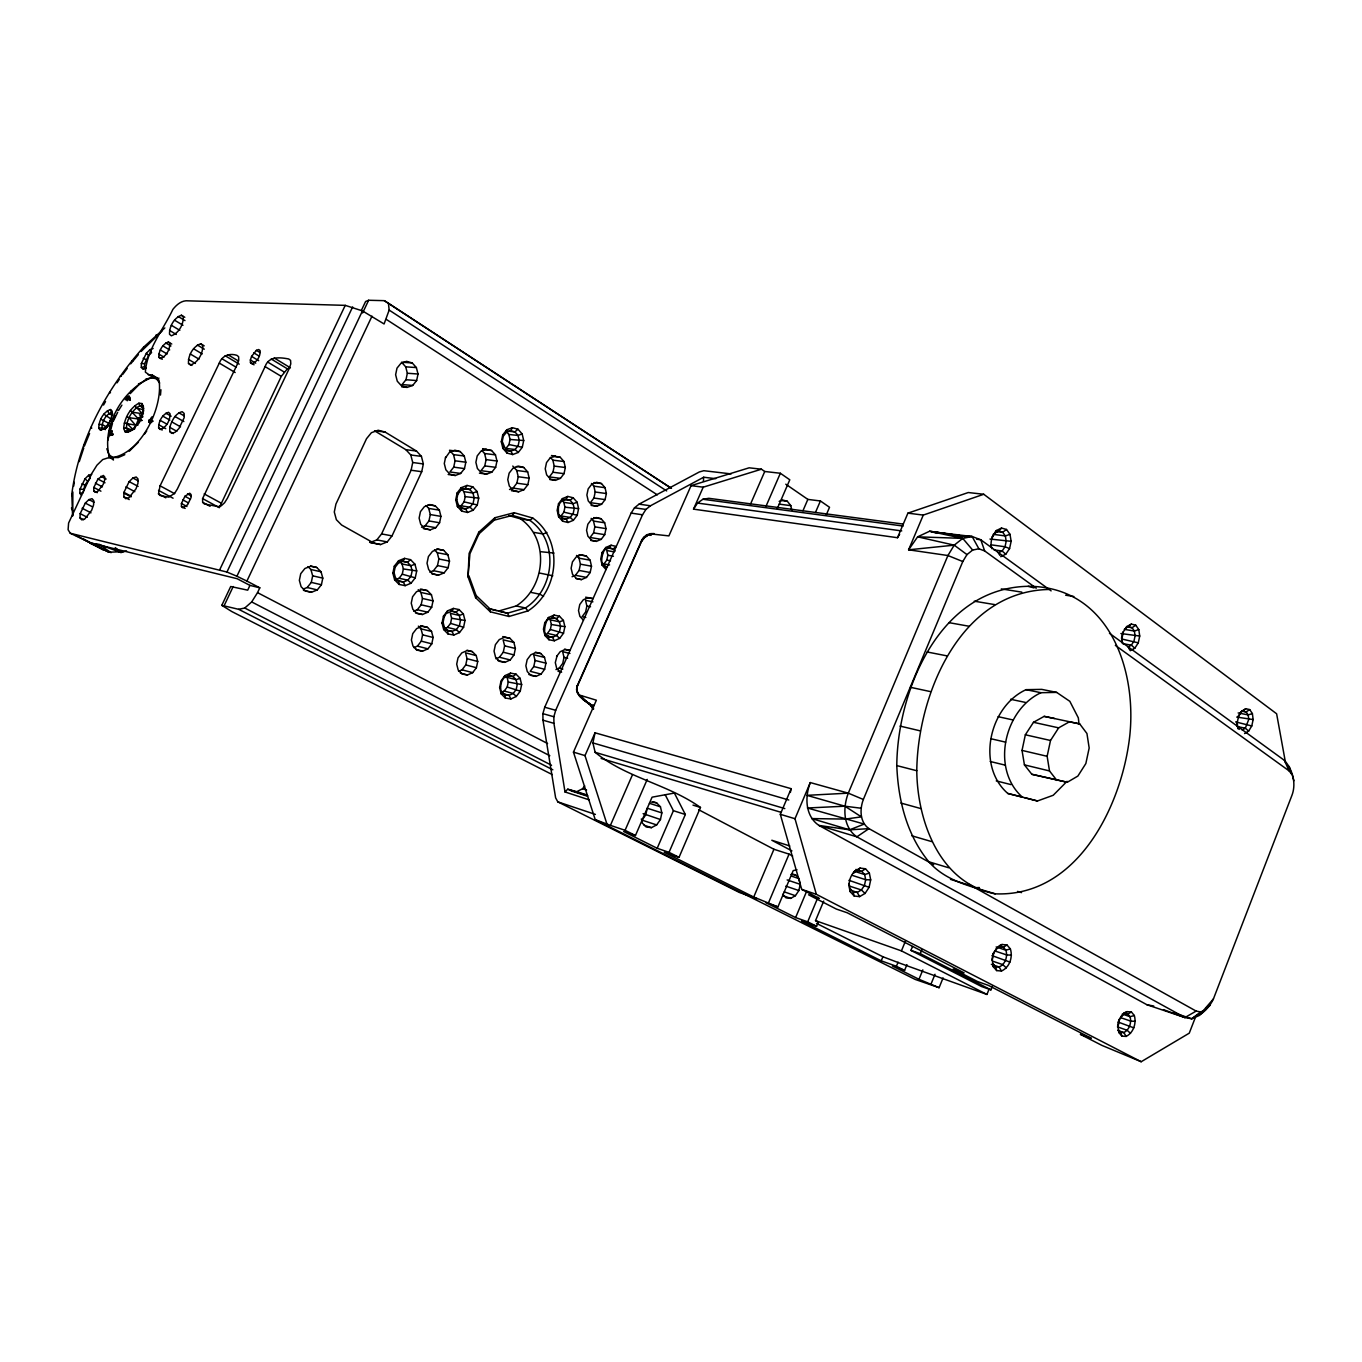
<?xml version="1.0" encoding="UTF-8"?>
<svg xmlns="http://www.w3.org/2000/svg" width="1362" height="1362" viewBox="0 0 1362 1362"><rect width="100%" height="100%" fill="white"/><g stroke="black" fill="none" stroke-linecap="round" stroke-linejoin="round"><path stroke-width="1.5" d="M158.503 493.912L160.086 485.825L219.299 363.092C222.04 355.618 229.548 352.894 236.92 355.346L238.622 356.691L238.742 360.028L237.226 364.471L177.349 488.992L174.591 493.367L168.667 497.147L160.069 495.496L158.503 493.912L165.806 497.811M158.656 428.043C158.384 421.726 162.197 414.235 168.496 412.311L170.029 413.707C170.335 420.041 166.504 427.6 160.171 429.473L158.656 428.043L162.197 430.034M168.343 341.998L169.841 343.241C170.097 349.387 166.283 356.486 160.29 358.529L158.826 357.27C158.588 351.124 162.384 344.075 168.343 341.998L171.765 344.024M148.645 421.897C157.924 407.527 144.066 429.728 152.697 421.113L149.105 419.615M149.973 349.659L146.347 353.286L141.342 363.518L141.308 367.434L143.078 369.017L146.023 368.08L144.593 366.804L144.627 363.688L148.628 355.499L151.54 352.605L149.973 349.659L153.123 348.468M1109.468 633.279L1284.485 760.422C1292.64 769.598 1296.437 783.439 1291.976 795.238L1213.44 998.874C1209.269 1007.982 1201.233 1015.609 1191.682 1018.776L1184.906 1017.55L1146.974 1004.764L818.954 825.44C805.095 816.076 804.755 796.838 810.288 782.571L848.288 793.161L863.338 799.477C859.677 809.147 859.694 822.171 868.99 828.641L933.685 864.734M129.39 397.363C126.274 393.414 125.474 406.54 129.39 397.363L130.122 399.798L126.632 398.351M123.84 496.721L123.925 492.38L129.152 481.62L132.914 478.011L136.166 477.006L138.005 478.93L137.971 483.238L136.013 488.805L128.896 497.726L125.662 498.679L123.84 496.721L129.237 499.582M72.782 515.84L72.85 491.971M72.561 515.755L71.828 493.912C78.962 438.973 107.036 388.17 143.538 347.225L164.836 327.936M109.249 435.176L112.093 430.63L112.024 433.286L109.249 435.176L113.233 434.41L109.726 432.946M110.305 429.422L110.39 425.642L115.123 415.955M1067.076 781.294L1053.218 795.272L1037.469 800.975L1007.812 793.467C976.043 765.853 989.084 706.589 1026.063 689.666L1041.76 689.376L1056.657 692.39L1069.834 701.328L1078.329 717.859L1078.993 723.648M98.762 428.383C98.694 420.875 103.052 412.005 110.492 409.553L112.195 411.239C112.297 418.747 107.904 427.702 100.43 430.103L98.762 428.383L102.048 427.753L105.453 429.609M1022.521 797.264C990.753 769.343 1003.896 709.891 1040.943 692.713L1056.657 692.39M93.74 490.831L93.842 487.46L97.945 479.049L103.325 475.457L104.721 476.938L104.619 480.292L103.086 484.634L97.587 491.58L95.102 492.329L93.74 490.831L97.281 492.686M80.017 517.9L80.171 513.644L85.312 503.106L88.939 499.599L92.02 498.679L93.723 500.586L93.603 504.842L91.646 510.29L84.767 518.973L81.703 519.858L80.017 517.9L83.576 519.739M88.649 475.236L90.233 478.198L84.819 485.076L83.167 492.686L79.813 493.367L79.966 489.179L85.057 478.743L88.649 475.236L91.714 474.282M468 576.807L469.124 553.381L478.76 532.236L494.917 517.73L514.206 512.708L532.746 518.037C564.004 540.067 559.135 591.023 527.996 610.908L509.013 616.475L490.32 611.81L475.627 597.697L468 576.807L469.941 553.721L479.015 533.819L494.236 520.148L512.418 515.398L529.903 520.403C559.407 541.157 554.845 589.235 525.426 607.963L507.532 613.189L498.373 611.129L516.215 605.954C545.549 587.38 550.027 539.488 520.607 518.905L508.996 515.585M703.405 481.178L703.694 477.228L715.731 478.692M896.792 765.597C897.405 689.683 940.274 587.788 1028.225 586.307C1107.953 586.443 1136.929 667.703 1129.796 735.633C1122.016 805.827 1077.325 897.286 995.196 893.83C971.412 886.458 946.028 881.418 928.816 861.771C906.649 834.685 898.154 799.971 896.792 765.597L916.779 770.739C917.273 821.201 939.593 883.274 995.196 893.83M916.779 770.739C917.63 694.399 960.159 591.346 1048.757 589.474M398.385 563.119L402.897 561.314L407.442 562.285L410.83 565.758L412.141 570.814L411.035 576.075L407.834 580.178L403.339 582L398.794 581.063L395.389 577.607L394.044 572.534L395.15 567.239L398.385 563.119L398.589 560.752L404.531 558.369L410.524 559.663L414.967 564.243L416.704 570.899L415.257 577.846L411.035 583.242L405.127 585.66L399.117 584.434L394.622 579.854L392.869 573.181L394.316 566.183L398.589 560.752M160.478 395.082L160.937 389.753M141.954 417.385L143.708 410.302M123.67 428.451C124.317 418.406 129.901 408.038 138.907 403.203L141.988 403.561L143.419 406.71C142.84 416.806 137.187 427.276 128.096 432.077L125.049 431.652L123.67 428.451L126.377 428.077L132.25 430.103M132.25 429.643L133.97 429.132L128.794 431.431L126.377 428.077C126.921 419.19 131.876 410.013 139.86 405.723L142.584 406.046L143.844 408.838M460.986 490.116L465.327 488.43L469.72 489.503L472.954 493.027L474.197 498.049L473.125 503.242L470.009 507.226L465.668 508.928L461.292 507.89L458.024 504.383L456.747 499.343L457.836 494.117L460.986 490.116L461.309 487.647L467.03 485.434L472.818 486.847L477.075 491.495L478.709 498.117L477.296 504.962L473.176 510.205L467.489 512.47L461.701 511.108L457.394 506.477L455.725 499.82L457.155 492.908L461.309 487.647M450.686 610.874L456.015 612.1L459.266 615.437L460.509 620.357L459.437 625.516L456.321 629.567L451.997 631.423L447.621 630.589L444.335 627.252L443.076 622.332L444.148 617.139L447.587 610.84L453.325 608.422L459.096 609.58L463.369 613.99L465.004 620.442L463.591 627.252L459.488 632.598L453.784 635.05L448.013 633.943L443.689 629.567L442.02 623.064L443.45 616.203L447.587 610.84M73.684 486.149L74.246 482.267M507.09 453.103L502.237 441.407L503.31 436.249L506.392 432.333L506.783 429.796L512.384 427.702L518.003 429.217L522.14 433.916L523.706 440.539L522.293 447.298L518.275 452.439L512.725 454.567L507.09 453.103L502.901 448.421L501.301 441.765L502.731 434.938L506.783 429.796M602.532 563.17L605.426 566.405L606.005 569.52L602.174 565.247C600.931 558.743 602.379 552.938 605.903 547.439L611.095 545.226L616.271 546.451L613.223 548.92L607.622 547.967M848.901 884.908L849.139 883.512L850.263 891.718L854.178 896.009L859.592 896.622L865.057 893.438L869.109 887.309L870.693 879.869L869.365 873.093L865.5 868.769L860.086 868.105L854.587 871.254C849.496 876.907 847.777 883.853 850.263 891.718M501.216 693.854L500.552 686.737L501.608 681.681L505.013 675.603L510.512 673.134L516.028 674.139L520.097 678.31L521.646 684.558L520.25 691.181L516.317 696.459L510.852 698.961L505.319 698.008L501.216 693.854L499.633 687.589L501.029 680.898L505.013 675.603M475.627 597.697L476.07 595.466L468.903 575.785M157.311 377.717L153.923 376.865C123.908 386.689 100.924 426.051 109.403 456.849L113.438 460.015L112.706 457.496L108.841 454.448L106.832 448.728M107.666 440.573L112.484 423.412M544.953 635.509C543.932 628.972 545.055 623.013 548.716 617.446L554.079 615.096L559.459 616.203L563.408 620.442L564.889 626.673L563.51 633.245L559.646 638.403L554.317 640.787L548.937 639.731L544.953 635.509L543.438 629.244L544.817 622.621L548.716 617.446M303.351 589.048L307.199 587.516L311.302 582.391L312.664 575.82L310.911 569.52L307.982 566.626M316.631 567.426L310.723 566.217L304.901 568.499L300.73 573.691L299.351 580.365L301.121 586.733L305.582 591.091L311.506 592.249L317.295 589.916L321.415 584.758L322.794 578.135L321.04 571.785L316.631 567.426L310.57 566.081M412.686 385.446L402.045 384.578L405.995 379.726L407.34 373.239L405.723 366.838L401.552 362.224L412.209 362.922L416.38 367.57L418.015 374.022L416.653 380.56L412.686 385.446L407.136 387.387L401.824 386.944M411.12 470.23L412.72 462.501L410.796 454.993L405.859 449.681L374.533 430.801L385.02 432.009L416.449 451.026L421.42 456.372L423.344 463.948L421.726 471.712L392.035 535.879L387.251 541.906L380.577 544.545L370.175 542.502L376.831 539.897L381.598 533.921L411.12 470.23L421.726 471.712M558.658 516.76C558.863 511.38 556.615 505.03 561.961 500.961L562.438 498.594L567.801 496.432L573.181 497.777L577.13 502.237L578.595 508.639L577.216 515.245L573.351 520.318L568.022 522.497L562.642 521.203L558.658 516.76L557.143 510.341L558.539 503.685L562.438 498.594M396.087 579.497L399.066 578.271L402.267 574.202L403.356 568.958L402.045 563.953L399.798 561.638M421.522 527.23L425.097 525.817L428.962 520.931L430.29 514.564L428.724 508.418L426.017 505.557M445.629 457.104L444.284 463.523L445.851 469.771L449.903 474.146L455.317 475.491L460.645 473.448L464.493 468.596L465.821 462.212L464.272 455.998L460.271 451.605L454.874 450.209L449.511 452.218L445.442 457.972M413.725 611.249L417.3 609.75L421.147 604.796L422.475 598.463L420.892 592.436L418.202 589.678M439.585 522.77L440.93 516.368L439.364 510.171L435.295 505.864L429.813 504.57L424.382 506.681L420.466 511.618L419.121 518.071L420.722 524.302L424.825 528.592L430.307 529.835L435.721 527.707L439.585 522.77L428.962 520.931M460.645 473.448L449.903 471.967L453.733 467.149L455.044 460.799L453.512 454.636L449.511 450.277L460.271 451.605M413.878 647.648L417.436 646.116L421.284 641.144L422.595 634.828L421.028 628.852L418.338 626.145M429.813 572.193L433.508 570.678L437.491 565.57L438.87 558.999L437.253 552.7L434.478 549.788M427.379 590.614L421.914 589.508L416.483 591.738L412.584 596.743L411.239 603.179L412.839 609.291L416.942 613.428L422.424 614.5L427.821 612.236L431.686 607.248L433.014 600.863L431.448 594.785L427.379 590.614L420.364 589.065M427.498 627.371L422.05 626.316L416.636 628.614L412.737 633.636L411.409 640.038L412.992 646.099L417.078 650.168L422.543 651.172L427.923 648.84L431.788 643.834L433.116 637.467L431.55 631.457L427.498 627.371L420.5 625.652M448.115 567.733L449.494 561.11L447.877 554.76L443.706 550.367L438.053 549.124L432.452 551.389L428.417 556.547L427.021 563.221L428.672 569.588L432.895 573.964L438.547 575.156L444.114 572.874L448.115 567.733L437.491 565.57M458.126 506.919L461.003 505.796L464.119 501.846L465.191 496.67L463.948 491.665L460.714 488.175L469.72 489.503L472.818 486.847M444.574 628.648L447.451 627.422L450.567 623.387L451.622 618.263L450.379 613.377L459.266 615.437L463.369 613.99M482.659 448.694L491.563 450.516L495.462 454.857L496.96 461.003L495.649 467.319L491.869 472.137L481.024 470.673L484.77 465.906L486.081 459.624L484.583 453.512L481.995 450.635M518.275 452.439L515.108 449.511L505.949 448.438L508.996 444.557L510.052 439.449L508.86 434.461L505.728 430.92M458.568 671.347L462.041 669.815L465.77 664.911L467.064 658.697L465.566 652.841L476.223 655.565L477.721 661.472L476.411 667.72L472.665 672.658L467.438 674.99L462.161 674.054L458.211 670.087L456.696 664.162L458.007 657.863L461.803 652.909L467.03 650.61L472.325 651.598L476.223 655.565M509.524 489.486L513.048 488.09L516.879 483.187L518.224 476.734L516.726 470.469L512.776 466.059M527.843 484.702L529.188 478.215L527.69 471.916L523.74 467.472L518.36 466.093L513.014 468.17L509.133 473.142L507.771 479.679L509.303 486.013L513.304 490.422L518.684 491.767L523.995 489.656L527.843 484.702L516.879 483.187M495.938 658.816L499.462 657.25L503.276 652.228L504.604 645.843L503.106 639.799L513.883 642.404L515.381 648.482L514.036 654.918L510.222 659.974L504.927 662.341L499.565 661.353L495.581 657.267L494.048 651.155L495.393 644.686L499.258 639.595L504.587 637.263L509.933 638.301L513.883 642.404M501.454 692.271L504.212 691.011L507.209 687.044L508.247 682.021L507.073 677.323L516.079 679.706L520.097 678.31M551.508 455.504L560.242 457.274L563.936 461.514L565.332 467.507L564.038 473.67L560.429 478.368L549.346 476.904L552.955 472.239L554.232 466.11L552.853 460.152L550.384 457.36M573.351 520.318L570.235 517.424L560.974 515.977L563.902 512.163L564.941 507.175L563.817 502.357L561.825 500.109M541.054 674.105L530.21 671.313L533.802 666.529L535.062 660.468L533.666 654.747L544.528 657.42L545.924 663.175L544.647 669.27L541.054 674.105L536.066 676.369L531.027 675.467L527.298 671.602L525.868 665.814L527.162 659.668L530.805 654.816L535.811 652.585L540.833 653.539L544.528 657.42M559.646 638.403L556.564 635.475L547.422 633.364L550.35 629.482L551.372 624.511L550.248 619.812L548.256 617.684M557.058 655.871L555.304 662.613L556.683 668.333L560.327 672.164M601.578 504.263L596.726 506.255L591.84 505.03L588.248 500.927L586.886 495.019L588.163 488.907L591.721 484.259L596.607 482.301L601.476 483.561L605.051 487.681L606.379 493.555L605.103 499.616L601.578 504.263L590.41 502.646L593.934 498.032L595.194 492.005L593.866 486.166L591.483 483.442M572.074 576.739L575.445 575.292L579.105 570.44L580.416 564.174L579.02 558.182L576.535 555.424M569.946 653.437L562.659 651.683L564.004 657.352L562.744 663.362L559.22 668.095L555.968 669.576M601.221 539.335L596.386 541.378L591.5 540.22L587.907 536.185L586.562 530.329L587.839 524.234L591.38 519.569L596.25 517.56L601.102 518.752L604.677 522.804L606.005 528.626L604.728 534.67L601.221 539.335L590.087 537.479L593.594 532.865L594.836 526.856L593.509 521.067L591.142 518.377M590.172 572.517L591.5 566.217L590.104 560.191L586.358 556.019L581.268 554.845L576.16 557.007L572.449 561.91L571.121 568.26L572.551 574.321L576.33 578.475L581.438 579.599L586.494 577.42L590.172 572.517L579.105 570.44M592.913 601.834L585.541 600.319L586.869 606.022L585.609 611.998L582.119 616.68L585.796 617.48M602.174 565.247L600.744 558.999L602.106 552.478L605.903 547.439M609.563 564.941L603.962 563.936L606.805 560.14L607.827 555.253L606.754 550.554L614.228 551.848M797.025 869.773L793.195 870.624L777.923 906.922L753.731 897.047L664.213 852.271L679.025 857.345L700.477 807.462C667.891 784.189 625.788 777.702 595.143 752.318L592.913 742.92L595.041 732.807L791.169 788.683L790.369 792.463M641.366 818.937L642.302 823.04L646.167 826.972L651.411 827.653L656.637 824.929L660.451 819.532L661.847 812.91L660.451 806.798L656.62 802.848L652.96 801.69M782.622 894.272L786.027 897.864L790.709 898.375L795.408 895.702L798.864 890.561L800.192 884.313L799.017 878.626L795.646 875.017L791.901 873.774M1000.729 556.683L1005.786 554.198L1009.582 548.58L1011.132 541.31L1010.008 534.33L1006.501 529.477L1001.53 528.064L996.439 530.499C991.825 536.356 989.782 542.451 991.911 548.733M1044.16 716.361L1079.726 723.92L1086.944 733.522L1089.174 747.993L1085.854 763.537L1077.87 776.068L1067.297 782.265L1031.851 774.297L1024.428 764.882L1022.028 750.411L1025.348 734.782L1033.486 722.303L1044.16 716.361L1054.494 718.472M993.221 953.655L992.081 958.967L993.29 966.731L996.695 970.595L1001.462 971.021C1009.651 967.395 1013.022 957.111 1010.366 948.871L1006.995 944.99L1002.245 944.513C997.342 944.121 987.28 963.683 997.359 947.594M992.183 960.448L993.664 953.434M1056.895 780.426L1049.506 770.943L1047.14 756.302L1050.511 740.485L1058.666 727.853L1069.391 721.809L1079.726 723.92M1122.254 642.915L1121.539 638.012L1122.646 632.802L1126.834 626.537L1131.379 624.085L1135.755 625.209L1138.802 629.584L1139.722 636.037L1138.274 642.847L1134.835 648.193L1130.324 650.678L1128.723 648.261M1122.611 643.63L1121.896 638.778L1123.361 631.917L1122.646 632.802M1122.782 1014.656C1113.265 1029.757 1122.424 1011.591 1127.157 1011.643L1131.379 1011.966L1134.325 1015.507C1136.555 1023.22 1133.559 1032.668 1126.153 1036.414L1121.913 1036.141L1118.934 1032.617L1117.691 1025.28L1118.406 1021.96M1119.428 1020.206L1118.015 1026.795L1117.691 1025.28M1237.956 728.755L1237.19 722.745L1238.569 716.293L1241.735 711.151L1245.804 708.717L1249.72 709.602L1252.393 713.586L1253.142 719.562L1251.78 725.963L1248.648 731.088L1244.579 733.556M777.293 508.622L789.79 479.799L780.358 473.261L764.746 471.49L761.426 469.209L749.134 467.813L691.062 485.655L668.895 535.896L653.947 534.262C648.823 532.099 643.63 536.441 641.502 540.833L577.454 685.307C573.811 693.956 583.753 700.528 590.291 703.848M134.634 428.911L138.498 419.002L142.499 413.742L134.77 405.689M576.637 688.491L577.454 685.307L576.535 689.938L579.752 696.288L592.93 707.014L583.072 699.455L577.471 692.917L576.705 687.708L641.655 541.208L646.644 535.147L649.538 535.3M1051.123 590.887L980.776 539.778L972.11 536.509L962.764 538.382L954.217 545.158L947.918 555.526L848.288 793.161C842.755 807.666 842.908 827.143 856.851 836.83L1184.906 1017.55L1196.159 1011.098L1200.688 1011.932L1205.574 1009.855L1191.682 1018.776L1173.721 1012.732M502.901 448.421L503.446 446.447M494.236 520.148L494.917 517.73M443.689 629.567L444.335 627.252M756.897 898.631L739.345 892.451L557.807 801.86L555.628 797.843L542.961 720.192L542.893 713.654L544.732 707.236L631.117 513.099L634.505 507.805L639.05 504.161L699.404 471.933L703.813 470.707L731.156 473.908M588.98 799.8L565.009 791.952L553.925 723.324L553.857 716.752L555.696 710.283L642.523 514.785L645.911 509.439L650.474 505.779L703.694 477.228M457.394 506.477L458.024 504.383M153.395 377.717L145.359 372.166C146.892 349.302 163.27 329.655 172.872 309.395C176.668 304.628 181.844 300.032 188.399 300.849L345.233 305.36L362.462 310.894L384.084 323.969L389.157 310.093L388.425 303.249L384.288 300.661L368.625 300.27L365.595 301.513L361.322 310.519M79.251 461.633L83.763 447.996M274.188 357.968L290.361 367.791L287.382 368.813L281.287 376.372L219.316 507.685L202.597 498.594L265.096 366.616C268.603 356.095 279.874 357.27 288.727 358.989L290.583 360.385L290.787 363.858L289.272 368.489L227.454 498.151L224.594 502.714L221.223 505.813L218.278 506.613L204.351 503.957L202.649 502.289L202.597 498.594M394.622 579.854L395.389 577.607M250.37 359.96L251.578 356.384L256.379 350.357L258.695 349.523L260.108 350.596C260.619 355.942 257.129 362.156 251.868 363.756L250.472 362.667L250.37 359.96L255.715 363.177M181.435 503.531L184.909 496.279L189.744 493.231L191.072 494.542L191.106 497.436L187.598 504.74L182.763 507.771L181.452 506.46L181.435 503.531L186.969 506.511M169.756 427.327C171.714 420.994 175.17 413.384 182.185 411.682L184.159 413.452L184.193 417.657L178.933 428.553L175.068 432.265L171.697 433.371L169.773 431.55L169.756 427.327L176.873 431.328M200.725 343.786L202.7 345.386C203.193 353.303 198.188 362.496 190.442 365.016L188.484 363.382C188.041 355.465 193.012 346.374 200.725 343.786L204.198 345.863M181.401 315.218L183.274 316.716C183.649 324.411 178.797 333.196 171.357 335.801L169.518 334.286C169.177 326.608 173.995 317.891 181.401 315.218L184.789 317.278M1195.41 1017.295L1189.264 1033.162L1141.186 1061.73L1101.824 1045.352L1080.338 1034.32L1091.268 1038.27L988.454 985.39L977.507 981.525L953.179 969.029L964.126 972.877L847.198 912.761L836.319 909.05L808.568 894.8L819.43 898.477L801.707 889.369L780.307 814.306L791.169 788.683M992.592 536.134L992.132 537.309L996.439 530.499M816.519 923.402L882.899 956.754L900.674 963.496L986.939 994.447L989.221 988.761M912.523 946.505L910.94 950.37L981.525 986.514L990.923 989.851L992.438 986.088M578.986 694.926L596.369 700.204L573.453 752.13L595.228 819.635L915.196 979.431L939.099 987.688L943.083 977.899M939.099 987.688L918.992 979.295L922.84 969.897M931.165 983.722L935.03 974.256M986.939 994.447L901.44 950.88L905.458 941.057M906.939 964.654L904.589 970.391L896.4 966.288L898.069 962.202M990.923 989.851L920.303 953.655L921.904 949.757M89.569 433.525L84.41 446.055L83.78 444.965M896.4 966.288L881.231 960.823L882.899 956.754M823.721 901.065L815.532 920.644L818.341 922.057L816.57 926.279L807.7 921.836L817.966 897.303M863.338 799.477L962.781 561.536L966.969 554.606L972.655 550.061L978.886 548.784L984.675 550.946L1036.261 588.214M807.7 921.836L795.629 917.562L806.627 891.327M1141.186 1061.73L816.349 894.323L794.999 818.732L810.288 782.571M1285.558 762.941L1276.62 713.773L983.756 494.27L923.266 515.091L908.607 549.805L947.918 555.526L962.781 561.536M768.73 902.308L789.058 854.127L792.633 856.017M761.426 469.209L703.201 487.187L693.53 509.15L897.49 537.718L907.909 513.151L968.263 492.533L983.756 494.27M753.731 897.047L773.939 849.275L789.058 854.127M826.257 514.904L829.526 507.277L820.418 500.978L807.853 499.394L785.772 484.191M657.182 848.288L669.031 852.34L685.341 814.493L674.377 793.059L652.075 797.179L635.441 835.519L623.66 831.518L657.182 848.288L673.407 810.696L665.184 794.727M802.967 510.716L807.853 499.394M815.497 512.367L820.418 500.978M595.228 819.635L610.414 825.355L632.411 774.91M750.462 504.229L764.746 471.49M610.414 825.355L625.073 830.309L647.222 779.404M765.989 506.306L780.358 473.261M606.771 823.533L584.996 755.604L595.041 732.807M259.801 587.822L249.944 585.388L247.697 590.172L230.706 586.511L221.802 605.341L238.656 609.308L244.751 608.031L251.681 601.936L257.537 592.64L259.801 587.822L246.897 581.08L371.996 316.171M148.237 374.737L152.221 375.095L158.945 380.049C163.661 407.953 139.111 458.126 107.666 457.972L102.712 459.573L96.94 465.208L91.85 473.363L68.594 523.059L68.1 529.733L70.262 533.257L226.943 572.04L352.639 306.927M226.943 572.04L236.903 576.245L362.462 310.894M224.253 605.443L233.208 586.528M362.632 312.937L368.625 300.27M219.759 569.657L345.233 305.36M117.677 412.26L113.131 421.573L112.433 420.603M402.897 561.314L404.531 558.369M103.529 405.042L105.521 401.552M465.327 488.43L467.03 485.434M506.392 432.333L510.631 430.75L512.384 427.702M447.298 613.07L451.639 611.232L453.325 608.422M854.587 871.254L853.446 873.161L860.086 868.105M138.72 423.446L141.239 419.275L140.456 418.509M1241.735 711.151L1237.683 716.974L1238.569 716.293M561.961 500.961L566.03 499.326L567.801 496.432M897.49 537.718L899.618 534.33M121.916 405.11L118.579 410.405L117.677 409.86M504.638 677.663L508.792 675.79L510.512 673.134M548.256 619.591L552.325 617.803L554.079 615.096M641.502 540.833L646.133 535.385L646.933 536.117L643.375 537.939L641.655 541.208M117.03 382.841L119.226 379.504M605.341 549.669L609.291 548.001L611.095 545.226M693.53 509.15L697.514 503.072L702.894 499.275L708.836 498.305L903.074 524.081M512.418 515.398L514.206 512.708M1126.834 626.537L1125.284 628.733L1131.379 624.085M144.355 434.291L146.704 430.988M565.009 791.952L567.699 789.211L576.756 791.662L582.578 788.751L584.69 785.84M556.564 656.535L560.157 651.734L565.06 649.521L569.98 650.474L564.515 649.163M122.563 374.635L127.211 368.455M130.701 363.824L138.413 354.563M1205.659 1008.833L1210.086 1005.207L1198.969 1015.694L1213.44 998.874M125.236 399.832L127.705 396.751M130.173 393.669L140.235 383.352L147.522 378.653M995.043 533.036L998.908 531.18L1001.53 528.064M141.103 351.481L161.993 331.153M138.396 442.224L129.22 451.265M100.43 430.103L105.827 428.281L108.705 425.455L107.07 425.523M1240.067 713.075L1245.804 708.717M996.014 949.246L1002.245 944.513M499.633 687.589L500.552 686.737M518.003 429.217L514.904 431.89L507.549 431.107M410.524 559.663L407.442 562.285L400.428 560.855M1121.284 1016.086L1127.157 1011.643M532.746 518.037L529.903 520.403L520.607 518.905M573.181 497.777L570.099 500.331L562.676 499.258M459.096 609.58L456.015 612.1L451.639 611.232M559.459 616.203L556.411 618.637L552.325 617.803M516.028 674.139L512.98 676.539L508.792 675.79M1191.682 1018.776L1200.688 1011.932M1006.501 529.477L1002.67 532.253L996.575 531.452M642.319 539.284L643.528 538.433M442.02 623.064L443.076 622.332M1135.755 625.209L1132.06 627.729L1128.008 627.048M857.617 870.778L861.72 871.288L865.5 868.769M1249.72 709.602L1246.128 711.9L1242.127 711.117M1006.995 944.99L1003.334 947.254L999.725 946.896M1242.246 730.066L1245.328 728.193L1248.75 719.459L1248.171 714.914L1246.128 711.9L1243.166 711.219M1131.379 1011.966L1127.821 1014.043L1124.603 1013.805M1127.94 647.052L1131.362 645.162L1133.984 641.093L1135.074 635.935L1134.376 631.032L1132.06 627.729L1128.723 626.878M392.869 573.181L394.044 572.534M455.725 499.82L456.747 499.343M124.81 454.687L118.171 457.581L112.706 457.496M779.183 501.369L782.469 499.956L787.321 501.267L790.828 505.66L791.765 510.358M546.894 532.457L543.268 533.989L533.938 532.406M98.932 546.281L102.865 549.771L82.742 538.773L108.926 552.223L123.21 551.644M549.907 479.611L555.424 480.343L560.429 478.368M555.202 455.947L550.18 457.887L546.52 462.603L545.226 468.817L546.639 474.844L550.384 479.066L555.424 480.343M479.424 473.159L486.643 474.146L491.869 472.137M501.301 441.765L502.237 441.407M643.903 537.275L646.933 536.117M522.14 433.916L518.037 435.448L508.86 434.461M486.268 449.137L481.007 451.111L477.194 455.947L475.883 462.314L477.398 468.494L481.348 472.818L486.643 474.146M143.078 369.017L146.228 367.859M477.075 491.495L472.954 493.027L463.948 491.665M577.13 502.237L573.096 503.719L563.817 502.357M414.967 564.243L410.83 565.758L402.045 563.953M130.309 431.294L125.049 431.652L127.585 430.92M112.808 414.031L111.429 412.686C105.487 414.644 101.98 421.743 102.048 427.753L103.41 429.115L105.827 428.281M563.408 620.442L559.407 621.838L550.248 619.812M1010.008 534.33L1005.343 535.93L993.153 534.33M149.088 422.322L152.697 421.113L148.645 420.909M109.658 435.602L113.233 434.41L109.283 434.206M145.462 379.351L153.923 376.865M1138.802 629.584L1134.376 631.032L1124.263 629.346M1252.393 713.586L1248.171 714.914L1238.143 712.939M869.365 873.093L864.666 874.54L854.961 871.459M1010.366 948.871L1005.888 950.199L996.15 946.948M108.926 552.223L90.079 543.115L99.085 544.442L120.98 552.529L126.547 550.895M138.481 383.863L140.235 383.352M1134.325 1015.507L1130.068 1016.716L1122.288 1014.026M151.625 377.632L156.477 378.857L158.996 378.142M143.538 347.225L145.138 346.85L143.691 347.055M155.813 335.205L157.43 334.831M141.308 367.434L144.593 366.804M131.178 390.809L132.642 390.588M966.969 554.606L954.217 545.158L908.607 549.805L917.63 536.832L929.616 531.231L969.08 537.122L929.616 531.231L962.764 538.382L972.655 550.061M554.011 553.04L540.663 551.712M125.049 431.652L128.794 431.431M848.288 793.161L806.934 795.34L844.9 806.202L861.073 808.228M111.258 434.512L113.233 434.41M975.328 887.701L979.363 887.53M150.756 421.181L152.697 421.113M131.756 360.76L133.033 360.743M654.1 533.563L650.627 533.632L650.985 535.385L650.304 533.649M523.706 440.539L510.052 439.449M478.709 498.117L465.191 496.67M578.595 508.639L564.941 507.175M1011.132 541.31L989.97 539.046M416.704 570.899L403.356 568.958M465.004 620.442L451.622 618.263M1139.722 636.037L1120.909 633.534M564.889 626.673L551.372 624.511M521.646 684.558L508.247 682.021M1253.142 719.562L1236.713 717.076M962.764 538.382L917.63 536.832L954.217 545.158M870.693 879.869L865.67 879.699L852.101 875.323M1011.455 955.137L1006.722 954.949L995.026 951.016M1135.21 1021.313L1130.732 1021.125L1121.011 1017.754M79.966 489.179L83.269 489.35M141.342 363.518L144.627 363.688M98.881 424.399L102.133 424.552L107.24 427.362M1118.934 1032.617L1118.372 1029.706L1120.637 1032.379L1123.854 1032.583C1129.49 1029.757 1131.754 1022.573 1130.068 1016.716L1127.821 1014.043L1123.922 1012.698M955.681 535.402L972.11 536.509L978.886 548.784M405.723 366.838L416.38 367.57M407.34 373.239L418.015 374.022M405.995 379.726L416.653 380.56M993.29 966.731L992.932 963.734L995.52 966.679L999.129 967.003C1005.36 964.262 1007.914 956.447 1005.888 950.199L1003.334 947.254L999.436 945.96M124.248 423.122L135.502 425.148L128.998 417.691L126.649 416.721M508.996 444.557L522.293 447.298M850.16 888.671L853.14 891.923L857.243 892.399L861.397 889.982L864.478 885.334L865.67 879.699L864.666 874.54L861.72 871.288M505.404 450.464L510.886 451.128L515.108 449.511L518.173 445.612L519.245 440.471L518.037 435.448L514.904 431.89L510.631 430.75M552.853 456.389L560.242 457.274M931.131 531.657L972.11 536.509M482.506 449.409L491.563 450.516M790.964 874.455L795.646 875.017M552.853 460.152L563.936 461.514M484.583 453.512L495.462 454.857M554.232 466.11L565.332 467.507M453.512 454.636L464.272 455.998M486.081 459.624L496.96 461.003M691.062 485.655L703.201 487.187M907.909 513.151L923.266 515.091M405.859 449.681L416.449 451.026M781.55 500.535L787.321 501.267M516.436 466.536L523.74 467.472M552.955 472.239L564.038 473.67M410.796 454.993L421.42 456.372M455.044 460.799L465.821 462.212M779.268 504.144L790.828 505.66M484.77 465.906L495.649 467.319M516.726 470.469L527.69 471.916M594.019 482.574L601.476 483.561M702.894 499.275L903.142 526.055M453.733 467.149L464.493 468.596M593.866 486.166L605.051 487.681M412.72 462.501L423.344 463.948M518.224 476.734L529.188 478.215M976.622 539.216L980.776 539.778L984.675 550.946M697.514 503.072L901.729 530.925M128.998 417.691L138.498 419.002L130.411 410.507M990.838 544.8L1005.037 546.758L1009.582 548.58M595.194 492.005L606.379 493.555M994.039 549.89L1002.143 551.014L1005.786 554.198M448.166 474.487L455.317 475.491M651.394 802.099L656.62 802.848M639.05 504.161L650.474 505.779M593.934 498.032L605.103 499.616M513.048 488.09L523.995 489.656M634.505 507.805L645.911 509.439M511.397 490.712L518.684 491.767M591.159 505.421L596.726 506.255M631.117 513.099L642.523 514.785M120.282 376.014L121.405 376.184M132.318 412.192L142.499 413.742M563.902 512.163L577.216 515.245M593.679 517.611L601.102 518.752M593.509 521.067L604.677 522.804M1065.629 595.194L1073.852 596.488M464.119 501.846L477.296 504.962M562.489 518.496L566.183 519.092L570.235 517.424L573.181 513.576L574.219 508.571L573.096 503.719L570.099 500.331L566.03 499.326M1001.308 588.895L1021.806 592.13M594.836 526.856L606.005 528.626M461.003 505.796L470.009 507.226L473.176 510.205M460.288 508.06L465.668 508.928L467.489 512.47M428.213 504.706L435.295 505.864M593.594 532.865L604.728 534.67M428.724 508.418L439.364 510.171M974.256 601.187L994.686 604.592M590.819 540.442L596.386 541.378M430.29 514.564L440.93 516.368M1121.845 639.016L1138.274 642.847M1123.275 643.749L1131.362 645.162L1134.835 648.193M607.827 555.253L613.428 556.241M425.097 525.817L435.721 527.707M578.969 554.709L586.358 556.019M606.805 560.14L610.534 560.803M948.905 622.638L969.25 626.282M423.259 528.575L430.307 529.835M1031.851 774.297L1067.297 782.265M579.02 558.182L590.104 560.191M603.775 566.286L607.503 566.967M580.416 564.174L591.5 566.217M1146.974 1004.764L1153.75 1006.024M381.598 533.921L392.035 535.879M575.445 575.292L586.494 577.42M436.623 549.022L443.706 550.367M376.831 539.897L387.251 541.906M575.905 578.527L581.438 579.599M437.253 552.7L447.877 554.76M539.556 573.044L552.819 575.785M369.613 542.246L380.577 544.545M927.079 651.972L947.322 655.939M438.87 558.999L449.494 561.11M545.396 633.279L548.426 636.48L552.512 637.28L556.564 635.475L559.493 631.559L560.531 626.571L559.407 621.838L556.411 618.637L552.751 617.82M1235.692 721.911L1251.78 725.963M1237.309 726.576L1245.328 728.193L1248.648 731.088M585.66 597.186L593.032 598.684L588.163 597.646L583.311 599.774L579.769 604.507L578.51 610.568L579.854 616.322L583.447 620.221M1026.063 689.666L1040.943 692.713M433.508 570.678L444.114 572.874M530.874 592.368L540.135 594.292L543.557 596.403M586.869 606.022L590.546 606.788M431.499 573.674L438.547 575.156M1010.587 699.285L1025.433 702.417M402.267 574.202L415.257 577.846M910.361 687.282L930.518 691.624M399.066 578.271L407.834 580.178L411.035 583.242M516.215 605.954L525.426 607.963L527.996 610.908M396.342 580.484L403.339 582L405.127 585.66M1033.486 722.303L1058.666 727.853M998.091 716.667L1012.902 719.936M420.892 592.436L431.448 594.785M310.911 569.52L321.04 571.785M1025.348 734.782L1050.511 740.485M422.475 598.463L433.014 600.863M550.35 629.482L563.51 633.245M312.664 575.82L322.794 578.135M421.147 604.796L431.686 607.248M990.855 738.732L1005.633 742.154M547.03 636.003L552.512 637.28L554.317 640.787M609.291 548.001L613.223 548.92L615.147 551.082M311.302 582.391L321.415 584.758M1022.028 750.411L1047.14 756.302M417.3 609.75L427.821 612.236M900.027 726.082L920.082 730.815M415.427 612.832L422.424 614.5M307.199 587.516L317.295 589.916M450.567 623.387L463.591 627.252M502.748 636.582L509.933 638.301M559.084 514.717L562.097 518.105L566.183 519.092L568.022 522.497M303.437 590.308L311.506 592.249M1024.428 764.882L1049.506 770.943M447.451 627.422L456.321 629.567L459.488 632.598M564.004 657.352L567.648 658.238M990.225 761.494L1004.969 765.086M70.262 533.257L90.59 542.91L237.09 578.697L249.944 585.388M444.914 629.687L451.997 631.423L453.784 635.05M535.402 652.211L540.833 653.539M504.604 645.843L515.381 648.482M421.028 628.852L431.55 631.457M1007.812 793.467L1022.76 797.196M476.07 595.466L489.911 608.78L507.532 613.189L509.013 616.475M488.6 608.695L496.415 610.653M503.276 652.228L514.036 654.918M535.062 660.468L545.924 663.175M136.2 407.919L143.146 409.673M559.22 668.095L562.864 669.014M422.595 634.828L433.116 637.467M996.252 780.886L1010.979 784.597M557.994 671.245L561.621 672.164M499.462 657.25L510.222 659.974M533.802 666.529L544.647 669.27M466.996 650.236L472.325 651.598M497.76 660.502L504.927 662.341M385.02 432.009L378.176 430.256L371.417 432.69L366.531 438.683L335.937 504.042L334.286 512.01L336.363 519.688L341.607 525.017L373.767 543.063M421.284 641.144L431.788 643.834M1024.599 797.655L1037.469 800.975M528.848 674.496L536.066 676.369M467.064 658.697L477.721 661.472M417.436 646.116L427.923 648.84M506.613 450.005L510.886 451.128L512.725 454.567M415.58 649.333L422.543 651.172M507.583 675.109L512.98 676.539L516.079 679.706L517.254 684.439L516.198 689.478L513.202 693.479L509.047 695.369L501.284 693.667M465.77 664.911L476.411 667.72M462.041 669.815L472.665 672.658M594.241 705.465L590.427 704.426L583.072 699.455M460.373 673.066L467.438 674.99M507.209 687.044L520.25 691.181M407.136 387.387L401.501 385.838L397.278 381.207L395.627 374.737L396.989 368.149L401.007 363.245L406.591 361.339L412.209 362.922M933.174 532.202L937.226 533.325M504.212 691.011L513.202 693.479L516.317 696.459M900.878 803.052L920.78 808.551M501.88 693.394L509.047 695.369L510.852 698.961M1028.225 586.307L1034.013 587.907M544.732 707.236L555.696 710.283M998.908 531.18L1002.67 532.253L1005.343 535.93L1006.195 541.242L1005.037 546.758L1002.143 551.014L998.295 552.887L999.912 555.407M542.893 713.654L553.857 716.752M542.961 720.192L553.925 723.324M911.842 835.808L931.727 841.614M592.913 742.92L788.785 800.005M595.143 752.318L784.818 808.602M601.102 758.447L780.852 812.263M573.453 752.13L584.996 755.604M780.307 814.306L794.999 818.732M928.816 861.771L948.684 867.764M1017.567 891.412L1021.551 892.621M950.489 879.358L970.357 885.47M693.003 805.129L700.477 807.462M789.773 845.938L771.811 840.252L791.935 850.892M673.407 810.696L685.341 814.493M649.453 803.308L660.451 806.798M855.898 869.433L859.78 870.658M661.847 812.91L647.205 808.211L645.826 814.782L642.03 820.128L656.637 824.929M582.578 788.751L586.596 790.045M576.756 791.662L586.784 794.897M567.699 789.211L587.703 795.714M848.969 880.312L869.109 887.309M660.451 819.532L643.119 813.642M570.882 790.828L586.903 796.038M849.786 886.185L861.397 889.982L865.057 893.438M851.437 890.493L857.243 892.399L859.592 896.622M644.124 825.236L651.411 827.653M791.543 876.141L799.017 878.626M557.807 801.86L595.398 814.425M787.134 879.937L800.192 884.313M801.707 889.369L816.349 894.323M991.962 955.613L1009.974 962.083M785.823 886.134L798.864 890.561M993.085 961.317L1002.824 964.636L1006.314 967.905M784.24 891.872L795.408 895.702M991.349 964.33L999.129 967.003L1001.462 971.021M783.269 895.821L790.709 898.375M1118.015 1022.011L1133.814 1027.85M910.94 950.37L920.303 953.655M777.923 906.922L765.887 902.683L795.629 917.562M815.532 920.644L901.44 950.88M1117.453 1026.863L1127.157 1030.285L1130.494 1033.366M1118.032 1030.523L1123.854 1032.583L1126.153 1036.414M816.57 926.279L801.486 920.933L881.231 960.823M904.589 970.391L892.433 965.998L918.992 979.295M1163.488 1009.634L1184.906 1017.55M109.505 392.426L110.492 392.818M143.197 358.342L146.109 359.551M100.754 419.19L110.424 424.127M81.89 483.833L84.819 485.076M138.907 403.203L139.86 405.723L143.197 407.204M90.079 543.115L111.139 552.666L99.085 544.442M236.903 576.245L246.897 581.08M625.073 830.309L635.441 835.519M669.031 852.34L679.025 857.345M74.45 534.721L90.59 542.91M552.189 774.569L231.71 611.504L221.802 605.341M244.751 608.031L551.542 765.24M238.656 609.308L552.836 769.802M251.681 601.936L549.805 755.723M80.171 513.644L87.287 517.322M82.112 508.23L90.999 512.844M85.312 503.106L92.412 506.8M257.537 592.64L547.575 743.533M88.939 499.599L94.267 502.374M698.706 809.743L773.939 849.275M93.842 487.46L100.924 491.188M95.374 483.152L102.456 486.898M123.925 492.38L131.11 496.194M97.945 479.049L105.01 482.795M123.908 493.061L131.093 496.875M125.866 486.881L134.821 491.665M100.856 476.24L106.151 479.049M129.152 481.62L138.107 486.404M158.52 490.371L173.076 498.203M132.914 478.011L138.294 480.888M181.452 506.46L185.147 508.435M184.909 496.279L190.442 499.275M113.012 458.79L109.403 456.849L108.841 454.448M160.086 485.825L174.625 493.674M182.695 499.82L188.228 502.799M187.496 493.878L191.174 495.87M202.649 502.289L210.089 506.306M204.181 493.895L220.882 502.987M138.141 418.236L141.852 420.262M111.224 419.173L103.887 414.15M112.382 415.427L108.994 413.554L107.445 410.626M968.808 884.313L1196.159 1011.098M139.367 414.797L142.976 416.806M137.988 418.628L141.648 420.688M160.188 420.364L167.254 424.331M158.673 424.706L165.738 428.672M169.773 431.55L173.332 433.542M162.827 416.159L169.875 420.126M171.663 421.828L180.55 426.834M174.983 416.517L183.853 421.539M165.858 413.214L171.152 416.193M178.831 412.805L184.159 415.836M138.073 418.321L141.716 420.415M152.221 375.095L155.677 377.087M158.826 357.27L162.265 359.262M160.307 349.983L167.151 353.984M158.843 354.137L163.968 357.133M188.433 359.364L195.396 363.45M162.861 345.897L169.688 349.915M188.484 363.382L191.974 365.425M190.305 354.018L198.988 359.142M165.789 342.969L170.931 345.999M169.501 330.421L176.311 334.473M219.299 363.092L235.166 372.524M193.574 348.791L202.24 353.933M225.139 355.72L239.235 364.148M171.323 325.263L179.818 330.336M221.989 358.785L236.086 367.195M197.371 345.046L204.317 349.183M174.506 320.172L182.985 325.263M227.931 354.716L238.52 361.049M265.096 366.616L281.287 376.372M178.184 316.495L184.977 320.581M250.472 362.667L254.047 364.812M267.888 362.173L284.062 371.945M251.578 356.384L258.695 360.675M271.208 359.006L287.382 368.813M256.379 350.357L259.938 352.52M253.775 352.86L259.103 356.095M386.246 319.355L657.318 494.849M389.157 310.093L666.682 490.933M388.425 303.249L671.483 488.362M384.288 300.661L670.496 487.817M139.86 405.723L143.231 408.14M1115.359 645.367L1289.048 770.841L1292.197 774.757L1293.9 780.801M126.377 428.077L130.633 431.345M115.259 547.609L120.98 552.529M588.129 702.724L592.93 707.014M580.978 696.288L587.311 702.128M593.594 708.172L591.193 705.925L593.066 709.142L591.227 705.567M110.22 420.466L111.224 421.42M146.347 353.286L148.628 355.499M127.381 397.142L130.122 399.798L129.407 396.41M85.057 478.743L87.355 480.99M128.947 398.606L130.122 399.798L128.998 396.019M126.887 423.361L132.744 429.302M501.744 691.487L504.859 694.654L505.319 698.008M79.813 493.367L81.465 495.24M91.05 427.293L91.782 428.145M394.316 566.183L395.15 567.239M156.477 378.857L159.677 382.994M443.45 616.203L444.148 617.139M1237.224 726.423L1239.267 729.419M1237.19 722.745L1236.628 721.86L1237.019 724.907M591.38 705.652L593.526 709.279L591.908 705.635M457.155 492.908L457.836 494.117M544.817 622.621L545.311 623.507M128.249 396.274L130.122 399.798M579.752 696.288L579.156 695.012L582.578 698.093L582.017 696.408M143.402 413.214L142.874 412.039L143.368 413.571M502.731 434.938L503.31 436.249M1284.485 760.422L1289.048 770.841L1289.235 766.448L1291.244 773.667M558.539 503.685L558.999 504.808M108.705 431.141L109.249 432.554M602.106 552.478L602.481 553.483M1120.637 1032.379L1121.913 1036.141M995.52 966.679L996.695 970.595M110.492 409.553L111.429 412.686M71.794 494.083L72.288 495.87L71.828 493.912M853.14 891.923L854.178 896.009M71.488 507.856L71.965 509.831M141.988 403.561L142.584 406.046M562.097 518.105L562.642 521.203M478.76 532.236L479.015 533.819M548.426 636.48L548.937 639.731M489.911 608.78L490.32 611.81M461.292 507.89L461.701 511.108M447.621 630.589L448.013 633.943M398.794 581.063L399.117 584.434M137.885 424.842L136.66 424.791L137.885 424.842M868.99 828.641L856.851 836.83L818.954 825.44L849.582 829.833L868.99 828.641M864.223 824.078L849.582 829.833L811.667 818.579L845.359 819.09L861.38 816.877L844.9 806.202L807.428 807.989L864.223 824.078"/></g></svg>
